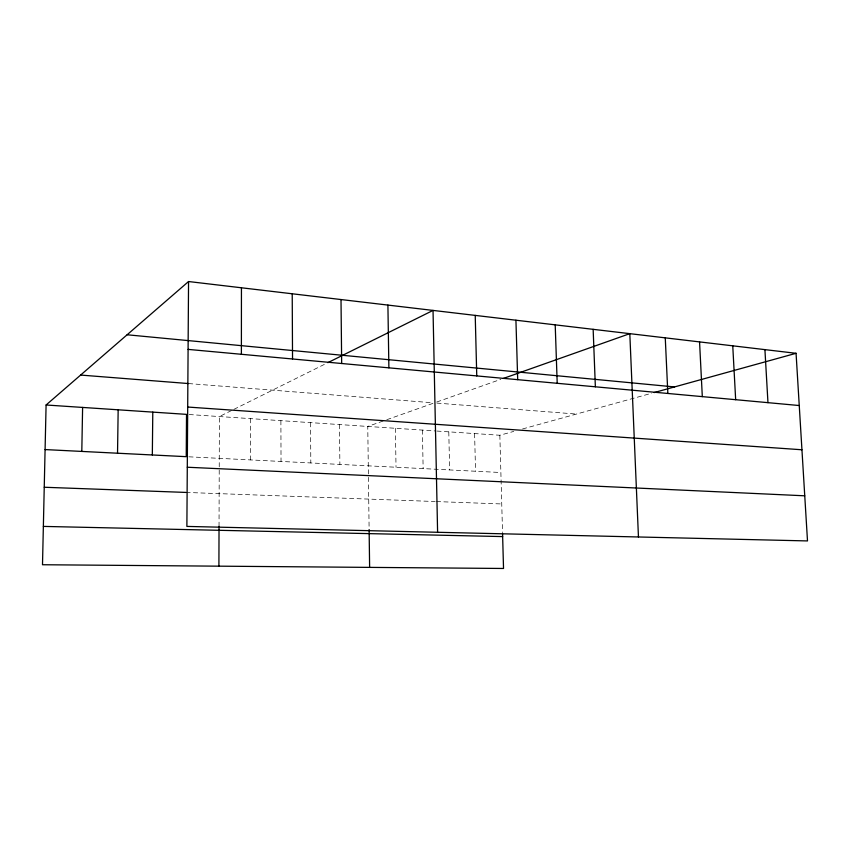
<?xml version="1.0" encoding="UTF-8"?>
<svg xmlns="http://www.w3.org/2000/svg" width="850" height="850" viewBox="0 0 850 850"><rect width="100%" height="100%" fill="white"/><g stroke="black" fill="none" stroke-linecap="round" stroke-linejoin="round"><path stroke-width="0.64" stroke-dasharray="4.25 3.19" d="M219.034 526.373L219.396 416.553L231.572 410.507M233.909 409.349L326.729 363.226M383.095 421.026L367.763 426.445L368.422 476.074M386.824 419.698L433.096 403.314M436.762 402.018L500.799 379.344M436.911 431.056L499.842 435.253L513.772 431.407M522.538 428.974L651.61 393.263M185.98 492.426L435.147 501.521M436.422 501.574L501.744 503.954M188.87 456.811L500.873 472.515M189.157 414.534L435.593 430.971M188.562 383.562L433.022 402.794M436.9 403.091L576.428 414.067M499.842 435.253L502.541 532.663M474.598 433.574L475.543 471.24M448.789 431.853L449.629 469.933M422.397 430.089L423.141 468.594M395.399 428.294L396.026 467.234M368.433 477.349L369.123 529.646M339.49 424.564L339.883 464.408M310.537 422.631L310.813 462.942M280.893 420.654L281.031 461.444M250.516 418.625L250.527 459.914"/><path stroke-width="1.27" d="M241.389 354.291L241.442 287.778M218.907 566.164L219.034 526.373M188.551 281.531L186.883 526.416L807.5 540.929L796.067 353.303L188.551 281.531L46.091 404.993L42.5 564.74L503.529 568.469L502.573 533.97M152.331 454.973L152.788 412.112M117.534 453.22L118.161 409.806M81.802 451.424L82.609 407.426M327.866 362.663L433.033 310.409L437.601 532.281M503.296 378.462L629.808 333.657L638.456 536.977M654.16 392.562L796.067 353.303M43.361 526.405L502.647 536.584M44.242 487.252L185.98 492.426M187.287 467.234L804.748 495.805M45.093 449.576L186.235 456.673L186.522 414.364L46.091 404.993M187.691 407.044L801.943 449.767M80.623 375.062L188.562 383.562M188.084 349.392L799.244 405.535M127.118 334.772L674.528 386.931M764.915 349.616L767.964 402.666M732.753 345.822L735.664 399.702M699.561 341.902L702.312 396.631M665.263 337.843L667.845 393.465M593.151 329.322L595.361 386.803M555.209 324.849L557.207 383.308M515.929 320.206L517.703 379.674M475.224 315.392L476.754 375.913M387.908 305.076L388.886 367.837M369.123 529.646L369.623 567.386M341.009 299.54L341.668 363.502M292.219 293.771L292.538 358.987"/></g></svg>
